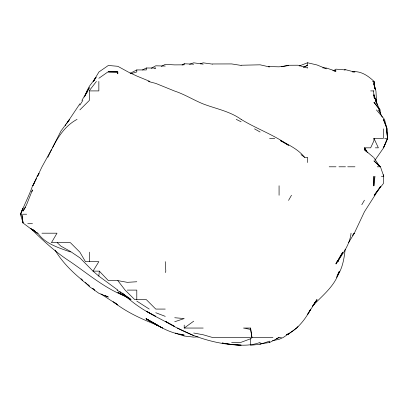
<?xml version="1.0" encoding="UTF-8"?>
<svg xmlns="http://www.w3.org/2000/svg" width="408" height="408" viewBox="0 0 408 408"><rect width="100%" height="100%" fill="white"/><g stroke="black" fill="none" stroke-linecap="round" stroke-linejoin="round"><path stroke-width="0.61" d="M373.539 185.768L373.922 176.281L373.922 185.768L373.539 185.768L373.922 185.727L374.972 176.281M117.82 290.103L98.853 276.114L99.317 271.136L93.019 271.136L79.881 257.825L70.395 251.425L60.909 246.151L57.253 242.678M345.173 249.37C344.051 259.182 342.424 269.29 336.299 277.389M351.064 233.192C349.763 244.917 342.414 254.317 335.983 263.711L342.735 252.164L335.983 264.012L337.008 261.65M338.548 259.87L338.028 261.65L339.93 257.183M31.921 191.684L32.456 189.899L26.581 204.739L22.97 211.135L25.551 207.198M22.97 222.528L20.4 214.22L20.67 214.22C24.215 204.729 29.075 195.809 32.456 186.13L36.557 178.515M20.67 214.22L22.97 208.085L20.4 214.22M84.507 97.053L86.94 90.913L89.367 86.282L95.217 78.52M165.25 272.564L165.821 271.136L165.25 261.65M386.692 128.265L383.408 119.371L387.238 128.857L387.59 138.343L383.596 147.829L375.039 160.114M387.59 138.343L383.444 147.829L387.6 138.343L386.376 128.857L387.59 138.343L384.683 138.343M47.848 157.309C54.733 142.79 62.205 127.316 77.036 119.371M86.868 92.591L87.399 91.474M52.469 147.829L60.909 131.075L69.579 119.371L67.845 122.007M337.115 275.65L339.374 271.136C335.136 285.85 322.759 295.188 312.737 305.816M34.879 181.861L32.859 185.768L37.179 176.281L38.898 173.579M85.292 95.38L89.367 87.674L81.906 100.399M51.428 149.705L41.942 166.913L37.495 176.281L39.081 173.579M288.558 200.384L291.48 195.254M361.799 204.739L364.436 200.206M348.575 242.678L354.333 233.192L364.436 211.762L380.669 186.293M65.306 125.695L65.958 124.639M66.616 123.588L79.881 103.78M79.881 105.131L82.855 100.399M96.069 77.296L93.284 81.432L98.955 71.946L108.339 65.469L117.82 66.305L128.127 71.946L136.792 76.031L149.899 81.432M96.028 77.296L93.208 81.432L94.712 79.494M313.568 304.582L317.011 299.589L307.525 314.604L310.707 309.075C305.311 319.454 297.437 329.516 286.778 334.591L288.558 333.856L283.193 337.528L279.072 339.323L272.549 340.695M312.283 306.546L317.011 299.962L314.333 303.317M378.114 189.761L374.151 195.254L383.408 183.518L383.755 176.281L380.445 166.796L373.922 160.823L379.976 166.796L380.445 166.796M378.838 188.761L380.276 186.767M89.367 90.602L96.41 81.432M352.777 235.192L354.333 233.192L352.757 235.192M298.039 326.543L296.601 328.047L288.558 334.025L286.778 334.682M79.881 109.885L89.367 100.399L89.367 90.913L98.853 90.913L98.853 81.432M231.647 342.705L241.128 342.286L250.614 338.762L251.95 337.528L272.957 337.528M184.217 325.11L184.217 328.047L193.703 321.178M98.853 78.28L107.901 71.946M333.54 70.706L335.983 69.156L345.469 69.931M182.111 65.061L184.217 63.745L193.703 64.209M151.302 68.248L155.764 65.8L165.25 66.06M260.692 343.786L269.586 342.511L279.072 337.528L281.459 337.528M142.494 69.967L146.278 67.993L155.764 68.044L154.576 68.411M146.278 67.993L146.278 69.947L136.792 69.931L130.106 73.353M161.344 66.387L165.25 64.388L174.736 64.892L184.217 64.826L184.217 63.745M303.623 67.218L307.525 65.346L307.525 62.761L317.011 64.959L326.497 68.84M303.623 67.106L307.525 65.346M276.282 338.645L279.072 337.528M299.227 65.999L307.525 62.761M189.557 64.265L193.703 62.817L203.189 64.158M200.226 63.867L203.189 62.842L212.675 64.148M174.736 321.723L184.217 318.561L174.736 317.74M250.614 345.239L260.1 344.301L269.586 341.159L269.586 342.511M130.866 73.705L136.792 71.946L136.792 69.931M286.778 334.519L288.558 334.025M231.647 344.536L222.161 343.021C234.671 345.025 247.901 346.963 260.1 342.44L260.1 344.301M268.398 66.836L269.586 66.565L279.072 66.83L288.558 65.591M344.281 69.926L345.469 69.661L354.195 71.946M281.444 66.754L288.558 65.265L298.039 65.219L307.525 68.039L307.525 67.096M332.821 70.553L335.983 70.222M352.471 71.711C360.901 70.829 368.047 75.761 373.922 81.304M136.792 281.75L127.306 282.341L117.82 280.617L108.339 280.617L99.317 271.136M198.13 336.855L193.703 337.11L184.217 336.024L175.328 333.066M241.128 65.244L260.1 64.811L269.586 66.968M108.339 71.946L117.82 71.946L117.82 73.843L117.331 71.946L108.339 71.823L117.82 71.946M352.471 71.946L354.955 71.946M372.428 81.432L373.922 81.432L375.263 89.729M370.673 90.913L373.922 90.913M379.425 112.256L378.792 109.885L380.026 109.885L380.674 114.628M269.586 138.343L274.773 138.343M366.68 151.73L364.691 147.829L370.653 147.829L373.922 140.78L373.922 138.343L383.408 138.343L383.408 128.857M375.365 147.829L378.379 147.829L373.922 138.343M301.063 154.637L304.592 157.309L307.525 157.309L307.525 162.527M329.195 166.796L335.983 166.796M338.951 166.796L345.469 166.796M347.713 166.796L354.955 166.796M377.232 166.796L379.69 166.796M381.409 176.281L383.408 176.281M22.97 214.22L26.683 214.22M27.739 223.706L32.456 223.706M41.942 233.192L57.008 233.192L51.428 242.678L70.395 242.678L79.881 252.164L85.43 261.65L98.853 261.65L93.019 271.136L98.853 276.114M127.306 290.103L136.792 290.103L136.792 299.589M165.25 309.075L155.764 309.075L146.278 299.589L134.716 299.589L125.113 290.103L117.82 280.617M184.217 328.047L203.189 328.047M250.614 328.047L243.484 328.047L250.614 329.424L251.95 337.528L250.614 328.047L250.614 329.424M250.614 337.528L212.675 337.528L203.189 334.779L193.703 333.015M212.675 63.969L231.647 63.928L241.128 65.423M334.086 71.171L335.983 71.216L326.497 68.049L322.702 67.871M232.912 344.566L241.128 345.158C214.108 344.643 188.068 335.356 165.25 321.234L174.736 326.492L155.764 316.572L146.278 311.161L155.764 316.368C143.448 310.406 132.095 302.598 122.313 293.02M179.474 333.989L184.217 335.111C175.017 333.928 166.291 330.521 158.365 325.768M148.14 81.432L155.764 83.405L174.736 91.101C184.676 94.355 193.525 100.026 203.189 103.933C215.959 108.824 229.775 111.226 241.123 119.371M70.395 251.976C58.742 247.738 45.268 243.943 37.893 233.192M157.539 325.135L155.764 324.462L157.508 325.181M155.764 312.722L165.25 316.358M125.078 296.147C104.831 288.329 88.128 273.901 70.395 261.773L70.227 261.65C55.723 252.302 42.957 240.593 30.773 228.49M157.427 325.247C141.836 319.158 126.159 312.13 113.072 301.583M193.703 335.641L177.414 328.047M104.989 295.484L108.339 297.08L98.853 293.286L94.37 290.103L92.703 288.461M236.227 119.371L241.128 121.793M122.288 294.581L117.82 292.378L129.729 299.074M280.745 140.76C289.42 145.151 298.391 149.527 304.592 157.309M154.647 323.58L146.278 319.102L157.325 325.202L145.88 318.561M158.391 325.768L162.588 328.047L155.764 324.63L146.278 318.811L155.764 324.008M241.128 119.376C256.545 128.811 273.819 134.747 288.558 145.33L282.759 141.999M254.505 128.857L260.1 132.014M280.653 140.791L281.704 141.398M136.792 301.079L149.251 309.075M127.781 296.973L131.075 299.589L117.04 290.103M100.96 293.99L117.82 304.96L114.495 302.455M119.819 291.511L121.319 292.561M122.313 293.265L127.306 296.779M35.69 231.764L32.456 229.26L37.067 233.192M36.613 232.478L37.536 233.192L32.456 230.036L22.97 222.952L21.843 214.22L22.97 222.278M364.436 147.829L364.436 149.629L373.488 157.309M31.574 228.99L32.456 229.801L31.615 228.929M92.794 288.461L94.513 290.103L89.367 286.589L85.456 282.458M87.628 284.381L89.367 286.049L82.559 280.617L81.029 278.95M81.146 278.95L82.834 280.617C72.124 271.957 62.149 262.043 55.06 250.135M376.395 109.885L384.509 119.371L386.759 128.265M380.026 109.885L373.922 102.235L379.838 109.885L375.508 100.399L376.186 102.77M364.436 149.629L365.553 151.164M373.922 157.758L379.976 166.796M364.691 147.829L367.348 152.566M375.258 99.21L373.922 95.033L373.922 95.747L376.278 100.399L373.922 96.966L376.329 100.399L377.278 105.142M378.792 109.885L382.322 117.137M373.922 95.747L374.993 98.654M374.83 88.449L373.922 84.14L375.921 90.913L376.645 102.928M374.906 88.536L373.922 83.181L374.59 87.348M373.922 94.528L374.447 97.466M373.447 90.913L374.136 96.334M373.922 81.432L374.855 88.546M373.998 81.432L374.855 88.388M383.408 174.981L383.551 176.281L383.408 174.915M279.072 185.768L279.072 195.254M250.614 338.762L250.614 344.959M89.367 252.164L89.367 261.65M22.97 222.11L22.97 222.952"/></g></svg>
